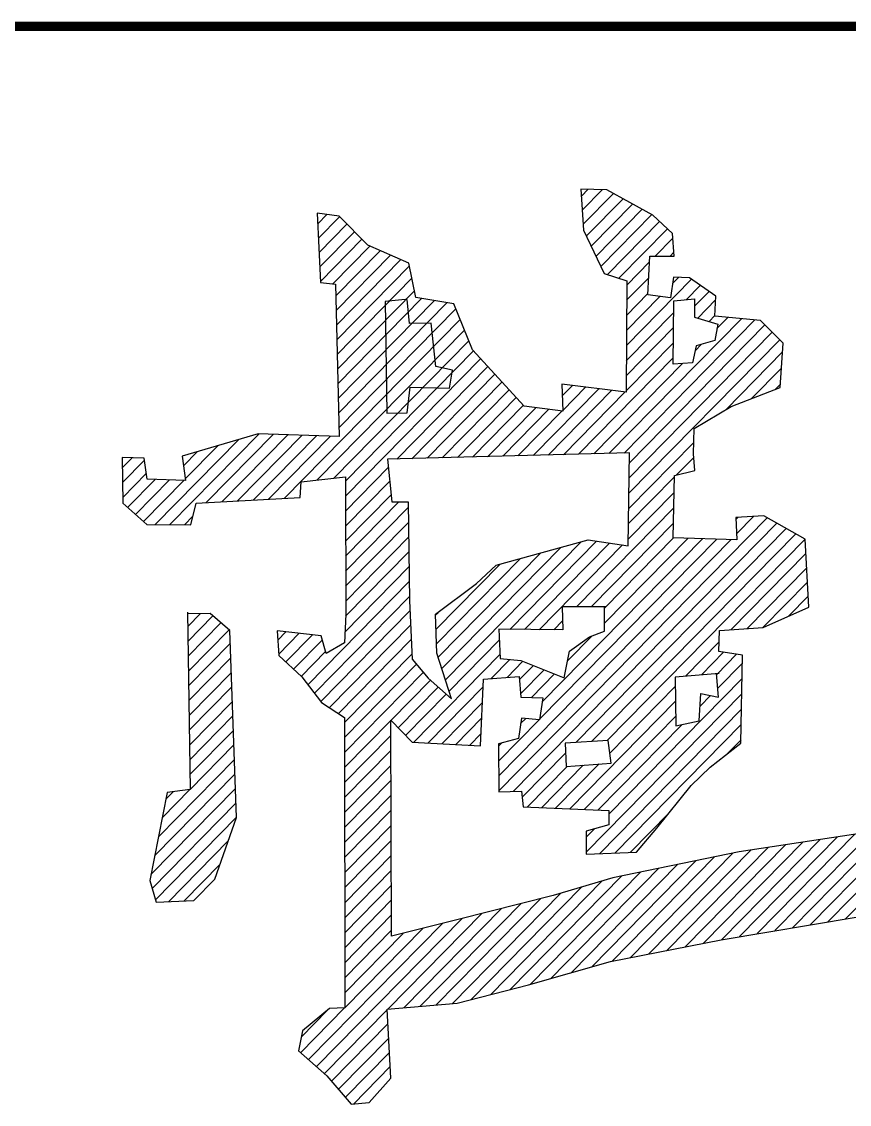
# Model space of a CAD drawing. Extents: x -67167 to 417929, y -86205 to 407116.
# Drawn here: x 47181 to 47629, y 211500 to 212087 of the extents above; entities that cross this region are included whole.
import ezdxf

# ---------------------------------------------------------------- set-up
doc = ezdxf.new("R2010")
doc.units = 0
doc.header["$LTSCALE"] = 1000
doc.layers.add('水-文字-XH', color=42, linetype='Continuous')
pattern_1 = [(45, (-843.80595, -349.1901), (-0.088388348, 0.088388348), [])]

# ---------------------------------------------------------------- blocks, each defined once
blk = doc.blocks.new('图签信息')
at = {"const_width": 0.05}
blk.add_lwpolyline([(-65, 542.5), (0, 542.5)], dxfattribs=at)
blk = doc.blocks.new('图签-A1')
at = {"color": 2}
blk.add_blockref('图签信息', (0, 0), dxfattribs=at)
blk = doc.blocks.new('杨乐电子签名A1$0$许桂林')
h = blk.add_hatch()
h.set_pattern_fill('ANSI31', color=256, style=0)
h.set_pattern_definition(pattern_1)
h.paths.add_polyline_path([(1.943, 9.412), (2.462, 9.445), (3.004, 9.683), (2.97, 10.49), (2.479, 10.772), (2.148, 10.755), (2.159, 10.49), (1.402, 10.518), (1.424, 11.26), (1.667, 11.315), (1.651, 11.514), (1.662, 11.812), (2.103, 12.072), (2.689, 12.293), (2.727, 12.818), (2.462, 13.089), (1.921, 13.144), (1.932, 13.382), (1.623, 13.604), (1.434, 13.614), (1.394, 13.366), (1.127, 13.406), (1.156, 13.863), (1.444, 13.863), (1.424, 14.131), (1.196, 14.349), (0.65, 14.657), (0.343, 14.667), (0.372, 14.18), (0.611, 13.664), (0.878, 13.575), (0.859, 12.254), (0.095, 12.353), (0.105, 12.035), (-0.352, 12.095), (-0.96, 12.77), (-1.178, 13.317), (-1.627, 13.397), (-1.706, 13.804), (-2.192, 14.022), (-2.53, 14.37), (-2.788, 14.41), (-2.758, 13.585), (-2.579, 13.566), (-2.551, 11.757), (-3.513, 11.796), (-4.416, 11.538), (-4.38, 11.25), (-4.836, 11.27), (-4.866, 11.518), (-5.13, 11.527), (-5.124, 10.985), (-4.844, 10.73), (-4.32, 10.724), (-4.257, 10.979), (-3.02, 11.035), (-3.008, 11.222), (-2.48, 11.278), (-2.492, 9.648), (-2.511, 9.305), (-2.728, 9.181), (-2.784, 9.393), (-3.306, 9.455), (-3.288, 9.162), (-3.02, 8.907), (-2.788, 8.602), (-2.515, 8.421), (-2.545, 4.973), (-2.725, 4.966), (-3.048, 4.705), (-3.098, 4.469), (-2.763, 4.17), (-2.477, 3.828), (-2.265, 3.846), (-2.004, 4.133), (-2.041, 4.954), (-1.209, 5.016), (-0.36, 5.227), (0.616, 5.495), (1.932, 5.744), (3.535, 5.999), (5.868, 6.254), (5.836, 6.804), (5.263, 7.056), (3.957, 7.042), (2.152, 6.784), (0.653, 6.49), (-0.059, 6.287), (-1.205, 6.007), (-1.983, 5.818), (-1.969, 8.384), (-1.717, 8.119), (-0.907, 8.07), (-0.864, 8.861), (-0.438, 8.889), (-0.423, 8.644), (-0.163, 8.633), (-0.202, 8.373), (-0.417, 8.395), (-0.456, 8.152), (-0.693, 8.091), (-0.693, 7.522), (-0.423, 7.528), (-0.406, 7.34), (0.61, 7.29), (0.61, 7.119), (0.339, 7.047), (0.339, 6.771), (0.936, 6.793), (1.179, 7.074), (1.59, 7.577), (1.816, 7.793), (2.186, 8.075), (2.214, 9.119), (1.932, 9.164)])
h.paths.add_polyline_path([(0.58, 9.706), (0.577, 9.419), (0.401, 9.353), (0.16, 9.183), (0.094, 8.869), (-0.418, 9.078), (-0.665, 9.106), (-0.676, 9.452), (0.083, 9.436), (0.077, 9.711)], flags=16)
h.paths.add_polyline_path([(0.869, 10.429), (0.393, 10.503), (-0.702, 10.212), (-0.937, 9.996), (-1.425, 9.637), (-1.413, 9.174), (-1.246, 8.629), (-1.518, 8.877), (-1.709, 9.106), (-1.734, 9.798), (-1.74, 10.973), (-1.932, 10.973), (-1.981, 11.48), (0.893, 11.53)], flags=16)
h.paths.add_polyline_path([(1.411, 8.866), (1.904, 8.902), (1.925, 8.622), (1.716, 8.668), (1.693, 8.343), (1.415, 8.285)], flags=16)
h.paths.add_polyline_path([(0.608, 8.119), (0.642, 7.852), (0.109, 7.814), (0.101, 8.092)], flags=16)
h.paths.add_polyline_path([(1.421, 12.579), (1.436, 13.331), (1.68, 13.351), (1.68, 13.136), (1.953, 13.048), (1.919, 12.858), (1.694, 12.794), (1.65, 12.594)], flags=16)
h = blk.add_hatch()
h.set_pattern_fill('ANSI31', color=256, style=0)
h.set_pattern_definition(pattern_1)
edge = h.paths.add_edge_path()
edge.add_line((-4.369, 9.688), (-4.356, 7.58))
edge.add_line((-4.356, 7.58), (-4.629, 7.549))
edge.add_line((-4.629, 7.549), (-4.846, 6.507))
edge.add_line((-4.846, 6.507), (-4.772, 6.246))
edge.add_line((-4.772, 6.246), (-4.326, 6.265))
edge.add_line((-4.326, 6.265), (-4.072, 6.513))
edge.add_line((-4.072, 6.513), (-3.811, 7.245))
edge.add_line((-3.811, 7.245), (-3.867, 9.464))
edge.add_line((-3.867, 9.464), (-4.102, 9.669))
edge.add_line((-4.102, 9.669), (-4.369, 9.668))
for points in [[(-5.13, 11.527), (-5.124, 10.985), (-4.844, 10.73), (-4.32, 10.724), (-4.257, 10.979), (-3.02, 11.035), (-3.008, 11.222), (-2.48, 11.278), (-2.492, 9.648), (-2.511, 9.305), (-2.728, 9.181), (-2.784, 9.393), (-3.306, 9.455), (-3.288, 9.162), (-3.02, 8.907), (-2.788, 8.602), (-2.515, 8.421), (-2.545, 4.973), (-2.725, 4.966), (-3.048, 4.705), (-3.098, 4.469), (-2.763, 4.17), (-2.477, 3.828), (-2.265, 3.846), (-2.004, 4.133), (-2.041, 4.954), (-1.209, 5.016), (-0.36, 5.227), (0.616, 5.495), (1.932, 5.744), (3.535, 5.999)], [(3.957, 7.042), (2.152, 6.784), (0.653, 6.49), (-0.059, 6.287), (-1.205, 6.007), (-1.983, 5.818), (-1.969, 8.384), (-1.717, 8.119), (-0.907, 8.07), (-0.864, 8.861), (-0.438, 8.889), (-0.423, 8.644), (-0.163, 8.633), (-0.202, 8.373), (-0.417, 8.395), (-0.456, 8.152), (-0.693, 8.091), (-0.693, 7.522), (-0.423, 7.528), (-0.406, 7.34), (0.61, 7.29), (0.61, 7.119), (0.339, 7.047), (0.339, 6.771), (0.936, 6.793), (1.179, 7.074), (1.59, 7.577), (1.816, 7.793), (2.186, 8.075), (2.214, 9.119), (1.932, 9.164), (1.943, 9.412), (2.462, 9.445), (3.004, 9.683), (2.97, 10.49), (2.479, 10.772), (2.148, 10.755), (2.159, 10.49), (1.402, 10.518), (1.424, 11.26), (1.667, 11.315), (1.651, 11.514), (1.662, 11.812), (2.103, 12.072), (2.689, 12.293), (2.727, 12.818), (2.462, 13.089), (1.921, 13.144), (1.932, 13.382), (1.623, 13.604), (1.434, 13.614), (1.394, 13.366), (1.127, 13.406), (1.156, 13.863), (1.444, 13.863), (1.424, 14.131), (1.196, 14.349), (0.65, 14.657), (0.343, 14.667), (0.372, 14.18), (0.611, 13.664), (0.878, 13.575), (0.859, 12.254), (0.095, 12.353), (0.105, 12.035), (-0.352, 12.095), (-0.96, 12.77), (-1.178, 13.317), (-1.627, 13.397), (-1.706, 13.804), (-2.192, 14.022), (-2.53, 14.37), (-2.788, 14.41), (-2.758, 13.585), (-2.579, 13.566), (-2.551, 11.757), (-3.513, 11.796), (-4.416, 11.538), (-4.38, 11.25), (-4.836, 11.27), (-4.866, 11.518), (-5.13, 11.527)], [(-1.754, 13.373), (-1.99, 13.352), (-1.984, 12.028), (-1.743, 12.028), (-1.705, 12.335), (-1.238, 12.319), (-1.2, 12.533), (-1.397, 12.577), (-1.447, 13.093), (-1.705, 13.088), (-1.731, 13.376)], [(1.65, 12.594), (1.421, 12.579), (1.436, 13.331), (1.68, 13.351), (1.68, 13.136), (1.953, 13.048), (1.919, 12.858), (1.694, 12.794), (1.65, 12.594)], [(0.893, 11.53), (-1.981, 11.48), (-1.932, 10.973), (-1.74, 10.973), (-1.734, 9.798), (-1.709, 9.106), (-1.518, 8.877), (-1.246, 8.629), (-1.413, 9.174), (-1.425, 9.637), (-0.937, 9.996), (-0.702, 10.212), (0.393, 10.503), (0.869, 10.429), (0.893, 11.53)], [(-4.369, 9.688), (-4.356, 7.58), (-4.629, 7.549), (-4.846, 6.507), (-4.772, 6.246), (-4.326, 6.265), (-4.072, 6.513), (-3.811, 7.245), (-3.867, 9.464), (-4.102, 9.669), (-4.369, 9.668)], [(0.594, 9.705), (0.077, 9.711), (0.083, 9.436), (-0.676, 9.452), (-0.665, 9.106), (-0.418, 9.078), (0.094, 8.869), (0.16, 9.183), (0.401, 9.353), (0.577, 9.419), (0.58, 9.706)], [(1.933, 8.904), (1.411, 8.866), (1.415, 8.285), (1.693, 8.343), (1.716, 8.668), (1.925, 8.622), (1.904, 8.902)], [(0.608, 8.119), (0.101, 8.092), (0.109, 7.814), (0.642, 7.852), (0.608, 8.119)]]:
    blk.add_lwpolyline(points)
blk = doc.blocks.new('A$C77302349')
at = {"color": 4, "xscale": 60.85200000000169, "yscale": 60.85200000000169, "zscale": 60.85200000000169}
blk.add_blockref('杨乐电子签名A1$0$许桂林', (3002.2, -494.49, 0), dxfattribs=at)

msp = doc.modelspace()

# ---------------------------------------------------------------- block references
at = {"xscale": 100, "yscale": 100, "zscale": 100}
msp.add_blockref('图签-A1', (50307.517, 157834.169), dxfattribs=at)
at = {"layer": '水-文字-XH', "color": 231, "xscale": 0.75, "yscale": 0.75, "zscale": 0.75, "rotation": 0.4999999999999992}
msp.add_blockref('A$C77302349', (45219.326, 211677.662, 0), dxfattribs=at)

doc.saveas('drawing.dxf')
